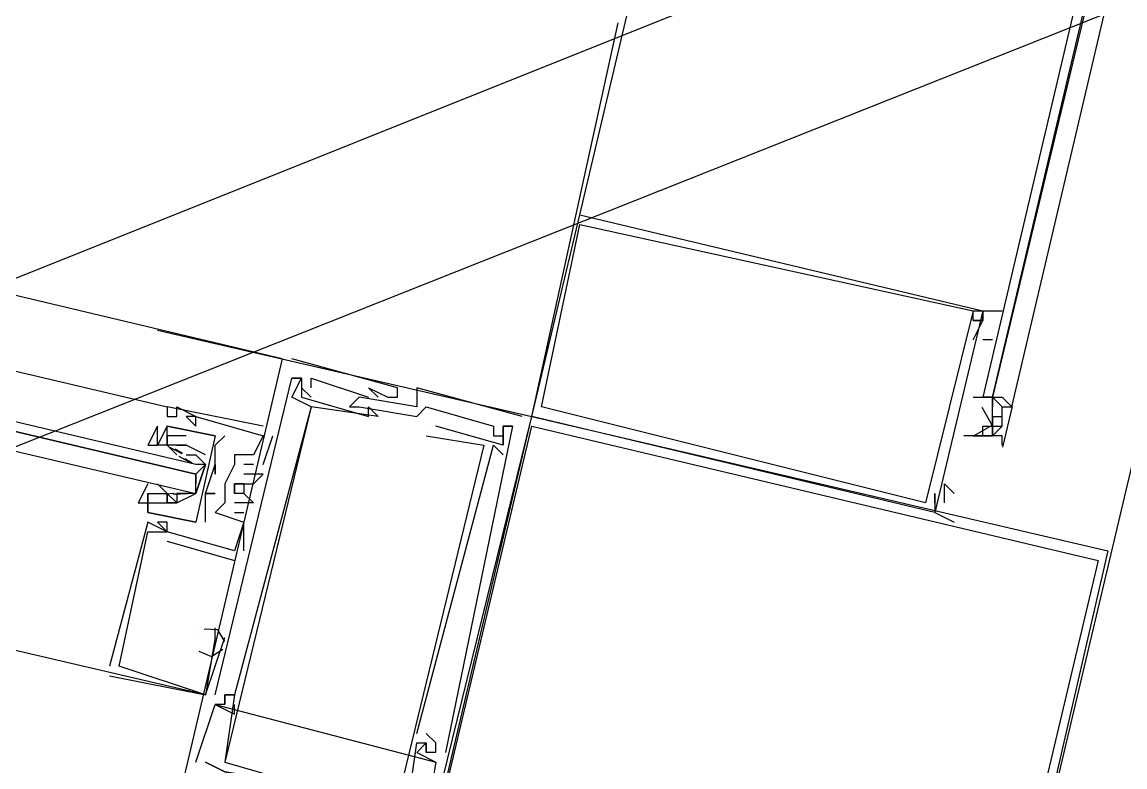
# Model space of a CAD drawing. Header units: feet. Extents: x -84 to 198, y -22 to 181.
# Drawn here: x 86.572 to 88.104, y 15.424 to 16.459 of the extents above; entities that cross this region are included whole.
import ezdxf

# ---------------------------------------------------------------- set-up
doc = ezdxf.new("R2010")
doc.units = ezdxf.units.FT
doc.layers.add('A-LINEA', color=7, linetype='CONTINUOUS')

msp = doc.modelspace()

# ---------------------------------------------------------------- linework, layer by layer
at = {"layer": 'A-LINEA'}
for p, q in [((66.5385, 8.0853), (121.2252, 29.9819)), ((66.1153, 7.7422), (121.4491, 29.735)), ((87.8933, 14.9111), (90.9867, 27.9911)), ((87.3467, 16.1911), (88.2133, 19.8578)), ((86.9333, 15.9911), (80.24, 17.5778)), ((87.28, 15.9111), (87.4, 16.4578)), ((85.1333, 16.3111), (86.7733, 15.9244)), ((86.76, 16.0311), (87.28, 15.9111)), ((87.92, 16.0311), (87.92, 16.0311)), ((87.92, 16.0311), (87.92, 16.0311)), ((86.9333, 15.9911), (86.7733, 15.3111)), ((86.9333, 15.9911), (86.7733, 15.3111)), ((86.9333, 15.9911), (86.7733, 15.3111)), ((86.9333, 15.9911), (86.9333, 15.9911)), ((86.9333, 15.9911), (86.9333, 15.9911)), ((86.9333, 15.9911), (86.9333, 15.9911)), ((86.9467, 15.9911), (86.9467, 15.9911)), ((86.9467, 15.9911), (86.9467, 15.9911)), ((86.9467, 15.9911), (86.9467, 15.9911)), ((86.84, 15.5244), (86.9467, 15.9644)), ((86.84, 15.5244), (86.9467, 15.9644)), ((86.84, 15.5244), (86.9467, 15.9644)), ((86.9467, 15.9644), (86.9467, 15.9644)), ((86.9467, 15.9644), (86.9467, 15.9644)), ((86.9467, 15.9644), (86.9467, 15.9644)), ((86.96, 15.9644), (86.96, 15.9644)), ((86.96, 15.9644), (86.96, 15.9644)), ((86.96, 15.9644), (86.96, 15.9644)), ((86.96, 15.9644), (86.96, 15.9644)), ((86.96, 15.9644), (86.96, 15.9644)), ((86.96, 15.9644), (86.96, 15.9644)), ((86.96, 15.9644), (86.96, 15.9644)), ((86.96, 15.9644), (86.96, 15.9644)), ((86.96, 15.9644), (86.96, 15.9644)), ((86.96, 15.9511), (86.96, 15.9511)), ((86.96, 15.9511), (86.96, 15.9511)), ((86.96, 15.9511), (86.96, 15.9511)), ((86.9733, 15.9644), (86.9733, 15.9644)), ((86.9733, 15.9644), (86.9733, 15.9644)), ((86.9733, 15.9644), (86.9733, 15.9644)), ((86.9733, 15.9511), (86.9733, 15.9511)), ((86.9733, 15.9511), (86.9733, 15.9511)), ((86.9733, 15.9511), (86.9733, 15.9511)), ((87.0533, 15.9511), (87.0533, 15.9511)), ((87.0533, 15.9511), (87.0533, 15.9511)), ((87.0533, 15.9511), (87.0533, 15.9511)), ((87.0933, 15.9511), (87.0933, 15.9511)), ((87.0933, 15.9511), (87.0933, 15.9511)), ((87.0933, 15.9511), (87.0933, 15.9511)), ((87.12, 15.9511), (87.12, 15.9511)), ((87.12, 15.9511), (87.12, 15.9511)), ((87.12, 15.9511), (87.12, 15.9511)), ((86.9467, 15.9378), (86.9467, 15.9378)), ((86.9467, 15.9378), (86.9467, 15.9378)), ((86.9467, 15.9378), (86.9467, 15.9378)), ((86.96, 15.9378), (86.96, 15.9378)), ((86.96, 15.9378), (86.96, 15.9378)), ((86.96, 15.9378), (86.96, 15.9378)), ((86.9733, 15.9378), (86.9733, 15.9378)), ((86.9733, 15.9378), (86.9733, 15.9378)), ((86.9733, 15.9378), (86.9733, 15.9378)), ((87.04, 15.9378), (87.04, 15.9378)), ((87.04, 15.9378), (87.04, 15.9378)), ((87.04, 15.9378), (87.04, 15.9378)), ((87.0533, 15.9378), (87.0533, 15.9378)), ((87.0533, 15.9378), (87.0533, 15.9378)), ((87.0533, 15.9378), (87.0533, 15.9378)), ((87.0667, 15.9378), (87.0667, 15.9378)), ((87.0667, 15.9378), (87.0667, 15.9378)), ((87.0667, 15.9378), (87.0667, 15.9378)), ((87.08, 15.9378), (87.08, 15.9378)), ((87.08, 15.9378), (87.08, 15.9378)), ((87.08, 15.9378), (87.08, 15.9378)), ((87.0933, 15.9378), (87.0933, 15.9378)), ((87.0933, 15.9378), (87.0933, 15.9378)), ((87.0933, 15.9378), (87.0933, 15.9378)), ((87.8933, 15.9378), (87.8933, 15.9378)), ((87.9067, 15.9378), (87.9067, 15.9378)), ((87.9067, 15.9378), (87.9067, 15.9378)), ((87.9067, 15.9378), (87.9067, 15.9378)), ((87.9067, 15.9378), (87.9067, 15.9378)), ((87.9067, 15.9378), (87.9067, 15.9378)), ((87.9067, 15.9378), (87.9067, 15.9378)), ((87.9067, 15.9378), (87.9067, 15.9378)), ((87.92, 15.9378), (87.9067, 15.9378)), ((87.9067, 15.9378), (87.9067, 15.9378)), ((87.9067, 15.9378), (87.9067, 15.9378)), ((87.92, 15.9378), (87.9333, 15.9378)), ((87.92, 15.9244), (87.92, 15.9378)), ((87.92, 15.9378), (87.92, 15.9244)), ((87.92, 15.9378), (87.92, 15.9378)), ((87.92, 15.9244), (87.92, 15.9378)), ((87.92, 15.9378), (87.92, 15.9378)), ((87.92, 15.9378), (87.92, 15.9378)), ((87.92, 15.9378), (87.92, 15.9378)), ((87.92, 15.9244), (87.92, 15.9378)), ((87.92, 15.9378), (87.92, 15.9378)), ((86.7733, 15.9244), (86.7733, 15.9244)), ((86.7733, 15.9244), (86.7733, 15.9244)), ((86.7733, 15.9244), (86.7733, 15.9244)), ((86.7867, 15.9244), (86.7867, 15.9244)), ((86.7867, 15.9244), (86.7867, 15.9244)), ((86.7867, 15.9244), (86.7867, 15.9244)), ((86.96, 15.9244), (86.96, 15.9244)), ((86.96, 15.9244), (86.96, 15.9244)), ((86.96, 15.9244), (86.96, 15.9244)), ((86.9733, 15.9244), (86.9733, 15.9244)), ((86.9733, 15.9244), (86.9733, 15.9244)), ((86.9733, 15.9244), (86.9733, 15.9244)), ((86.9733, 15.9244), (86.9733, 15.9244)), ((86.9733, 15.9244), (86.9733, 15.9244)), ((86.9733, 15.9244), (86.9733, 15.9244)), ((87.0267, 15.9244), (87.0267, 15.9244)), ((87.0267, 15.9244), (87.0267, 15.9244)), ((87.0267, 15.9244), (87.0267, 15.9244)), ((87.04, 15.9244), (87.04, 15.9244)), ((87.04, 15.9244), (87.04, 15.9244)), ((87.04, 15.9244), (87.04, 15.9244)), ((87.0533, 15.9244), (87.0533, 15.9244)), ((87.0533, 15.9244), (87.0533, 15.9244)), ((87.0533, 15.9244), (87.0533, 15.9244)), ((87.12, 15.9244), (87.12, 15.9244)), ((87.12, 15.9244), (87.12, 15.9244)), ((87.12, 15.9244), (87.12, 15.9244)), ((87.1333, 15.9244), (87.1333, 15.9244)), ((87.1333, 15.9244), (87.1333, 15.9244)), ((87.1333, 15.9244), (87.1333, 15.9244)), ((87.9067, 15.9244), (87.9067, 15.9244)), ((87.92, 15.9244), (87.92, 15.9244)), ((87.92, 15.9244), (87.92, 15.9244)), ((87.92, 15.9244), (87.92, 15.9244)), ((87.92, 15.9244), (87.92, 15.9244)), ((87.92, 15.9244), (87.92, 15.9244)), ((87.92, 15.9244), (87.92, 15.9244)), ((87.92, 15.9244), (87.92, 15.9244)), ((87.92, 15.9244), (87.92, 15.9244)), ((87.92, 15.9111), (87.92, 15.9244)), ((87.92, 15.9244), (87.92, 15.9244)), ((87.92, 15.9111), (87.92, 15.9244)), ((87.92, 15.9244), (87.92, 15.9244)), ((87.92, 15.9244), (87.92, 15.9244)), ((87.92, 15.9244), (87.92, 15.9244)), ((87.92, 15.9244), (87.92, 15.9244)), ((87.92, 15.9244), (87.92, 15.9244)), ((87.92, 15.9244), (87.92, 15.9244)), ((87.92, 15.9244), (87.92, 15.9244)), ((87.92, 15.9244), (87.92, 15.9244)), ((87.92, 15.9244), (87.92, 15.9244)), ((87.92, 15.9244), (87.92, 15.9244)), ((87.92, 15.9244), (87.92, 15.9244)), ((87.92, 15.9244), (87.92, 15.9244)), ((87.92, 15.9244), (87.92, 15.9244)), ((87.92, 15.9244), (87.92, 15.9244)), ((87.92, 15.9244), (87.92, 15.9244)), ((87.92, 15.9244), (87.92, 15.9244)), ((87.92, 15.9244), (87.92, 15.9244)), ((87.9333, 15.9244), (87.9467, 15.9244)), ((87.9333, 15.9244), (87.9333, 15.9244)), ((87.9333, 15.9111), (87.9333, 15.9244)), ((87.9333, 15.9244), (87.9333, 15.9244)), ((87.9333, 15.9244), (87.9333, 15.9244)), ((87.9333, 15.9111), (87.9333, 15.9244)), ((87.9333, 15.9244), (87.9333, 15.9244)), ((87.9333, 15.9244), (87.9333, 15.9244)), ((87.9333, 15.9244), (87.9333, 15.9244)), ((87.9333, 15.9244), (87.9333, 15.9244)), ((87.9333, 15.9244), (87.9333, 15.9244)), ((87.9333, 15.9244), (87.9333, 15.9244)), ((87.9333, 15.9244), (87.9333, 15.9244)), ((87.9333, 15.9244), (87.9333, 15.9244)), ((87.9333, 15.9244), (87.9333, 15.9244)), ((87.9333, 15.9244), (87.9333, 15.9244)), ((87.9333, 15.9244), (87.9333, 15.9244)), ((87.9333, 15.9244), (87.9333, 15.9244)), ((87.9333, 15.9244), (87.9333, 15.9244)), ((87.9333, 15.9244), (87.9333, 15.9244)), ((87.9333, 15.9244), (87.9333, 15.9244)), ((87.9333, 15.9244), (87.9333, 15.9244)), ((87.9333, 15.9244), (87.9333, 15.9244)), ((87.9333, 15.9244), (87.9333, 15.9244)), ((87.9333, 15.9244), (87.9333, 15.9244)), ((87.9333, 15.9244), (87.9333, 15.9244)), ((87.9333, 15.9244), (87.9333, 15.9244)), ((87.9333, 15.9244), (87.9333, 15.9244)), ((87.9333, 15.9244), (87.9333, 15.9244)), ((87.9472, 15.9248), (87.9338, 15.8684)), ((87.9467, 15.9244), (87.9467, 15.9244)), ((87.9467, 15.9244), (87.9467, 15.9244)), ((87.9467, 15.9244), (87.9467, 15.9244)), ((87.9467, 15.9244), (87.9467, 15.9244)), ((87.9467, 15.9244), (87.9467, 15.9244)), ((87.9467, 15.9244), (87.9467, 15.9244)), ((86.7733, 15.9111), (86.7733, 15.9111)), ((86.7733, 15.9111), (86.7733, 15.9111)), ((86.7733, 15.9111), (86.7733, 15.9111)), ((86.7867, 15.9111), (86.7867, 15.9111)), ((86.7867, 15.9111), (86.7867, 15.9111)), ((86.7867, 15.9111), (86.7867, 15.9111)), ((86.8, 15.9111), (86.8, 15.9111)), ((86.8, 15.9111), (86.8, 15.9111)), ((86.8, 15.9111), (86.8, 15.9111)), ((86.8133, 15.9111), (86.8133, 15.9111)), ((86.8133, 15.9111), (86.8133, 15.9111)), ((86.8133, 15.9111), (86.8133, 15.9111)), ((86.8133, 15.9111), (86.8133, 15.9111)), ((86.8133, 15.9111), (86.8133, 15.9111)), ((86.8133, 15.9111), (86.8133, 15.9111)), ((87.0533, 15.9111), (87.0533, 15.9111)), ((87.0533, 15.9111), (87.0533, 15.9111)), ((87.0533, 15.9111), (87.0533, 15.9111)), ((87.0667, 15.9111), (87.0667, 15.9111)), ((87.0667, 15.9111), (87.0667, 15.9111)), ((87.0667, 15.9111), (87.0667, 15.9111)), ((87.12, 15.2311), (87.28, 15.9111)), ((87.12, 15.9111), (87.12, 15.9111)), ((87.12, 15.2311), (87.28, 15.9111)), ((87.12, 15.9111), (87.12, 15.9111)), ((87.12, 15.2311), (87.28, 15.9111)), ((87.12, 15.9111), (87.12, 15.9111)), ((87.2667, 15.9111), (87.2667, 15.9111)), ((87.2667, 15.9111), (87.2667, 15.9111)), ((87.2667, 15.9111), (87.2667, 15.9111)), ((87.28, 15.9111), (87.28, 15.9111)), ((87.28, 15.9111), (87.28, 15.9111)), ((87.28, 15.9111), (87.28, 15.9111)), ((87.92, 15.9111), (87.92, 15.9111)), ((87.92, 15.9111), (87.92, 15.9111)), ((87.92, 15.9111), (87.92, 15.9111)), ((87.92, 15.8978), (87.92, 15.9111)), ((87.92, 15.9111), (87.9333, 15.9111)), ((87.92, 15.9111), (87.92, 15.9111)), ((87.92, 15.9111), (87.92, 15.9111)), ((87.92, 15.9111), (87.92, 15.9111)), ((87.92, 15.9111), (87.92, 15.9111)), ((87.92, 15.9111), (87.92, 15.9111)), ((87.92, 15.8978), (87.92, 15.9111)), ((87.92, 15.9111), (87.92, 15.9111)), ((87.92, 15.9111), (87.92, 15.9111)), ((87.92, 15.9111), (87.9333, 15.9111)), ((87.92, 15.9111), (87.92, 15.9111)), ((87.92, 15.9111), (87.92, 15.9111)), ((87.92, 15.9111), (87.92, 15.9111)), ((87.92, 15.9111), (87.92, 15.9111)), ((87.92, 15.9111), (87.92, 15.9111)), ((87.92, 15.9111), (87.92, 15.9111)), ((87.92, 15.9111), (87.92, 15.9111)), ((87.92, 15.9111), (87.92, 15.9111)), ((87.92, 15.9111), (87.92, 15.9111)), ((87.92, 15.9111), (87.92, 15.9111)), ((87.92, 15.9111), (87.92, 15.9111)), ((87.92, 15.9111), (87.92, 15.9111)), ((87.92, 15.9111), (87.92, 15.8978)), ((87.92, 15.9111), (87.92, 15.9111)), ((87.92, 15.9111), (87.92, 15.8978)), ((87.92, 15.9111), (87.92, 15.8978)), ((87.9333, 15.9111), (87.9333, 15.9111)), ((87.9333, 15.9111), (87.9333, 15.9111)), ((87.9333, 15.9111), (87.9333, 15.9111)), ((87.9333, 15.9111), (87.9333, 15.9111)), ((87.9333, 15.9111), (87.9333, 15.9111)), ((87.9333, 15.8978), (87.9333, 15.9111)), ((87.9333, 15.9111), (87.9333, 15.9111)), ((87.9333, 15.9111), (87.9333, 15.9111)), ((87.9333, 15.9111), (87.9333, 15.9111)), ((87.9333, 15.9111), (87.9333, 15.9111)), ((87.9333, 15.9111), (87.9333, 15.9111)), ((87.9333, 15.9111), (87.9333, 15.9111)), ((87.9333, 15.9111), (87.9333, 15.9111)), ((87.9333, 15.9111), (87.9333, 15.9111)), ((87.9333, 15.9111), (87.9333, 15.9111)), ((87.9333, 15.9111), (87.9333, 15.9111)), ((87.9333, 15.9111), (87.9333, 15.9111)), ((87.9333, 15.9111), (87.9333, 15.9111)), ((87.9333, 15.9111), (87.9333, 15.9111)), ((87.9333, 15.9111), (87.9333, 15.9111)), ((87.9333, 15.9111), (87.9333, 15.9111)), ((87.9333, 15.9111), (87.9333, 15.9111)), ((87.9333, 15.9111), (87.9333, 15.9111)), ((87.9333, 15.9111), (87.9333, 15.9111)), ((87.9333, 15.9111), (87.9333, 15.9111)), ((87.9333, 15.9111), (87.9333, 15.9111)), ((87.9333, 15.9111), (87.9333, 15.9111)), ((87.9333, 15.9111), (87.9333, 15.9111)), ((87.9333, 15.9111), (87.9333, 15.9111)), ((87.9333, 15.9111), (87.9333, 15.9111)), ((87.9333, 15.9111), (87.9333, 15.9111)), ((87.9333, 15.9111), (87.9333, 15.9111)), ((87.9333, 15.9111), (87.9333, 15.9111)), ((87.9333, 15.9111), (87.9333, 15.9111)), ((87.9333, 15.9111), (87.9333, 15.9111)), ((87.9333, 15.9111), (87.9333, 15.9111)), ((86.7733, 15.8978), (86.7733, 15.8978)), ((86.7733, 15.8978), (86.7733, 15.8978)), ((86.7733, 15.8978), (86.7733, 15.8978)), ((86.7733, 15.8978), (86.7733, 15.8978)), ((86.8133, 15.8978), (86.8133, 15.8978)), ((86.8133, 15.8978), (86.8133, 15.8978)), ((86.8133, 15.8978), (86.8133, 15.8978)), ((86.9067, 15.8978), (86.9067, 15.8978)), ((86.9067, 15.8978), (86.9067, 15.8978)), ((86.9067, 15.8978), (86.9067, 15.8978)), ((87.1333, 15.8978), (87.1333, 15.8978)), ((87.1333, 15.8978), (87.1333, 15.8978)), ((87.1333, 15.8978), (87.1333, 15.8978)), ((87.1333, 15.8978), (87.1333, 15.8978)), ((87.1333, 15.8978), (87.1333, 15.8978)), ((87.1333, 15.8978), (87.1333, 15.8978)), ((87.1467, 15.8978), (87.1467, 15.8978)), ((87.1467, 15.8978), (87.1467, 15.8978)), ((87.1467, 15.8978), (87.1467, 15.8978)), ((87.2267, 15.8978), (87.2267, 15.8978)), ((87.2267, 15.8978), (87.2267, 15.8978)), ((87.2267, 15.8978), (87.2267, 15.8978)), ((87.24, 15.8978), (87.24, 15.8978)), ((87.24, 15.8978), (87.24, 15.8978)), ((87.24, 15.8978), (87.24, 15.8978)), ((87.24, 15.8978), (87.24, 15.8978)), ((87.24, 15.8978), (87.24, 15.8978)), ((87.24, 15.8978), (87.24, 15.8978)), ((87.2533, 15.8978), (87.2533, 15.8978)), ((87.2533, 15.8978), (87.2533, 15.8978)), ((87.2533, 15.8978), (87.2533, 15.8978)), ((87.2533, 15.8978), (87.2533, 15.8978)), ((87.2533, 15.8978), (87.2533, 15.8978)), ((87.2533, 15.8978), (87.2533, 15.8978)), ((87.9067, 15.8978), (87.9067, 15.8978)), ((87.9067, 15.8978), (87.9067, 15.8978)), ((87.9067, 15.8844), (87.9067, 15.8978)), ((87.9067, 15.8978), (87.92, 15.8978)), ((87.9067, 15.8978), (87.9067, 15.8978)), ((87.9067, 15.8978), (87.9067, 15.8978)), ((87.9067, 15.8978), (87.92, 15.8978)), ((87.92, 15.8978), (87.9333, 15.8978)), ((87.92, 15.8978), (87.92, 15.8978)), ((87.92, 15.8978), (87.92, 15.8978)), ((87.92, 15.8978), (87.92, 15.8978)), ((87.92, 15.8978), (87.92, 15.8978)), ((87.92, 15.8978), (87.92, 15.8978)), ((87.92, 15.8978), (87.92, 15.8978)), ((87.92, 15.8978), (87.92, 15.8978)), ((87.92, 15.8978), (87.92, 15.8978)), ((87.92, 15.8978), (87.92, 15.8978)), ((87.92, 15.8978), (87.92, 15.8978)), ((87.92, 15.8978), (87.92, 15.8978)), ((87.92, 15.8844), (87.9333, 15.8978)), ((87.92, 15.8978), (87.92, 15.8978)), ((87.92, 15.8978), (87.92, 15.8978)), ((87.92, 15.8978), (87.92, 15.8978)), ((87.92, 15.8978), (87.92, 15.8978)), ((87.92, 15.8844), (87.9333, 15.8978)), ((87.92, 15.8978), (87.92, 15.8978)), ((87.92, 15.8978), (87.92, 15.8978)), ((87.92, 15.8978), (87.92, 15.8978)), ((87.92, 15.8978), (87.92, 15.8978)), ((87.92, 15.8978), (87.92, 15.8978)), ((87.92, 15.8978), (87.92, 15.8978)), ((87.92, 15.8844), (87.92, 15.8978)), ((87.92, 15.8978), (87.92, 15.8978)), ((87.92, 15.8978), (87.92, 15.8978)), ((87.92, 15.8978), (87.92, 15.8978)), ((87.92, 15.8978), (87.92, 15.8844)), ((87.92, 15.8978), (87.92, 15.8978)), ((87.92, 15.8978), (87.92, 15.8978)), ((87.92, 15.8978), (87.92, 15.8978)), ((87.92, 15.8978), (87.92, 15.8978)), ((87.9333, 15.8978), (87.9333, 15.8978)), ((87.9333, 15.8978), (87.9333, 15.8978)), ((87.9333, 15.8978), (87.9333, 15.8978)), ((87.9333, 15.8978), (87.9333, 15.8978)), ((87.9333, 15.8978), (87.9333, 15.8978)), ((87.9333, 15.8978), (87.9333, 15.8978)), ((87.9333, 15.8978), (87.9333, 15.8978)), ((86.7733, 15.8844), (86.7733, 15.8844)), ((86.7733, 15.8844), (86.7733, 15.8844)), ((86.8, 15.8844), (86.8, 15.8844)), ((86.8, 15.8844), (86.8, 15.8844)), ((86.84, 15.8844), (86.84, 15.8844)), ((86.84, 15.8844), (86.84, 15.8844)), ((86.8533, 15.8844), (86.8533, 15.8844)), ((86.8533, 15.8844), (86.8533, 15.8844)), ((86.9067, 15.8444), (86.92, 15.8844)), ((86.9067, 15.8844), (86.9067, 15.8844)), ((86.9067, 15.8844), (86.9067, 15.8844)), ((86.9067, 15.8444), (86.92, 15.8844)), ((86.9067, 15.8844), (86.9067, 15.8844)), ((86.9067, 15.8844), (86.9067, 15.8844)), ((86.9067, 15.8444), (86.92, 15.8844)), ((86.9067, 15.8844), (86.9067, 15.8844)), ((86.9067, 15.8844), (86.9067, 15.8844)), ((86.92, 15.8844), (86.92, 15.8844)), ((86.92, 15.8844), (86.92, 15.8844)), ((86.92, 15.8844), (86.92, 15.8844)), ((87.1333, 15.8844), (87.1333, 15.8844)), ((87.1333, 15.8844), (87.1333, 15.8844)), ((87.1333, 15.8844), (87.1333, 15.8844)), ((87.2267, 15.8844), (87.2267, 15.8844)), ((87.2267, 15.8844), (87.2267, 15.8844)), ((87.2267, 15.8844), (87.2267, 15.8844)), ((87.24, 15.8711), (87.24, 15.8844)), ((87.24, 15.8844), (87.24, 15.8844)), ((87.24, 15.8844), (87.24, 15.8844)), ((87.24, 15.8711), (87.24, 15.8844)), ((87.24, 15.8844), (87.24, 15.8844)), ((87.24, 15.8844), (87.24, 15.8844)), ((87.24, 15.8711), (87.24, 15.8844)), ((87.24, 15.8844), (87.24, 15.8844)), ((87.24, 15.8844), (87.24, 15.8844)), ((87.2533, 15.8844), (87.2533, 15.8844)), ((87.2533, 15.8844), (87.2533, 15.8844)), ((87.2533, 15.8844), (87.2533, 15.8844)), ((87.2533, 15.8844), (87.2533, 15.8844)), ((87.2533, 15.8844), (87.2533, 15.8844)), ((87.2533, 15.8844), (87.2533, 15.8844)), ((87.8933, 15.8844), (87.9067, 15.8844)), ((87.8933, 15.8844), (87.8933, 15.8844)), ((87.8933, 15.8844), (87.8933, 15.8844)), ((87.8933, 15.8844), (87.8933, 15.8844)), ((87.8933, 15.8844), (87.8933, 15.8844)), ((87.8933, 15.8844), (87.8933, 15.8844)), ((87.8933, 15.8844), (87.8933, 15.8844)), ((87.8933, 15.8844), (87.8933, 15.8844)), ((87.8933, 15.8844), (87.8933, 15.8844)), ((87.9067, 15.8844), (87.9067, 15.8844)), ((87.9067, 15.8844), (87.9067, 15.8844)), ((87.9067, 15.8844), (87.9067, 15.8844)), ((87.9067, 15.8844), (87.9067, 15.8844)), ((87.9067, 15.8844), (87.9067, 15.8844)), ((87.9067, 15.8844), (87.9067, 15.8844)), ((87.9067, 15.8844), (87.9067, 15.8844)), ((87.9067, 15.8844), (87.9067, 15.8844)), ((87.9067, 15.8844), (87.9067, 15.8844)), ((87.9067, 15.8844), (87.9067, 15.8844)), ((87.9067, 15.8844), (87.9067, 15.8844)), ((87.9067, 15.8844), (87.9067, 15.8844)), ((87.9067, 15.8844), (87.9067, 15.8844)), ((87.9067, 15.8844), (87.9067, 15.8844)), ((87.9067, 15.8844), (87.9067, 15.8844)), ((87.9067, 15.8844), (87.9067, 15.8844)), ((87.9067, 15.8844), (87.9067, 15.8844)), ((87.9067, 15.8844), (87.9067, 15.8844)), ((87.9067, 15.8844), (87.9067, 15.8844)), ((87.9067, 15.8844), (87.9067, 15.8844)), ((87.9067, 15.8844), (87.9067, 15.8844)), ((87.9067, 15.8844), (87.9067, 15.8844)), ((87.9067, 15.8844), (87.9067, 15.8844)), ((87.9067, 15.8844), (87.9067, 15.8844)), ((87.92, 15.8844), (87.92, 15.8844)), ((87.92, 15.8844), (87.92, 15.8844)), ((87.92, 15.8844), (87.92, 15.8844)), ((87.92, 15.8844), (87.92, 15.8844)), ((87.92, 15.8844), (87.92, 15.8844)), ((87.92, 15.8844), (87.92, 15.8844)), ((87.92, 15.8844), (87.92, 15.8844)), ((87.92, 15.8844), (87.92, 15.8844)), ((87.92, 15.8844), (87.92, 15.8844)), ((87.9333, 15.8844), (87.92, 15.8844)), ((87.92, 15.8844), (87.92, 15.8844)), ((87.92, 15.8844), (87.92, 15.8844)), ((87.92, 15.8844), (87.92, 15.8844)), ((87.92, 15.8844), (87.92, 15.8844)), ((87.92, 15.8844), (87.92, 15.8844)), ((87.92, 15.8844), (87.92, 15.8844)), ((87.92, 15.8844), (87.92, 15.8844)), ((87.9333, 15.8844), (87.9333, 15.8844)), ((87.9333, 15.8844), (87.9333, 15.8844)), ((87.9333, 15.8844), (87.9333, 15.8844)), ((87.9333, 15.8844), (87.9333, 15.8844)), ((87.9333, 15.8844), (87.9333, 15.8844)), ((87.9333, 15.8844), (87.9333, 15.8844)), ((87.9333, 15.8844), (87.9333, 15.8844)), ((87.9333, 15.8844), (87.9333, 15.8844)), ((87.9333, 15.8844), (87.9333, 15.8844)), ((87.9333, 15.8844), (87.9333, 15.8844)), ((87.9333, 15.8844), (87.9333, 15.8844)), ((87.9333, 15.8844), (87.9333, 15.8844)), ((87.9333, 15.8844), (87.9333, 15.8844)), ((87.9333, 15.8844), (87.9333, 15.8844)), ((87.9333, 15.8844), (87.9333, 15.8844)), ((87.9333, 15.8844), (87.9333, 15.8844)), ((87.9333, 15.8844), (87.9333, 15.8844)), ((87.9333, 15.8844), (87.9333, 15.8844)), ((87.9333, 15.8844), (87.9333, 15.8844)), ((87.9333, 15.8711), (87.9333, 15.8844)), ((86.76, 15.8711), (86.76, 15.8711)), ((86.76, 15.8711), (86.76, 15.8711)), ((86.7733, 15.8711), (86.7733, 15.8711)), ((86.7733, 15.8711), (86.7867, 15.8578)), ((86.7733, 15.8711), (86.7733, 15.8711)), ((86.7774, 15.8681), (86.7937, 15.8596)), ((86.7844, 15.8663), (86.7946, 15.86)), ((86.7867, 15.8711), (86.8, 15.8711)), ((86.7867, 15.8711), (86.7867, 15.8711)), ((86.7867, 15.8711), (86.8, 15.8711)), ((86.7867, 15.8711), (86.7867, 15.8711)), ((86.8, 15.8711), (86.8, 15.8711)), ((86.8, 15.8711), (86.8, 15.8711)), ((86.84, 15.8711), (86.84, 15.8711)), ((86.84, 15.8711), (86.84, 15.8711)), ((87.2133, 15.8711), (87.2133, 15.8711)), ((87.2133, 15.8711), (87.2133, 15.8711)), ((87.2133, 15.8711), (87.2133, 15.8711)), ((87.2267, 15.8711), (87.2267, 15.8711)), ((87.2267, 15.8711), (87.2267, 15.8711)), ((87.2267, 15.8711), (87.2267, 15.8711)), ((87.24, 15.8711), (87.24, 15.8711)), ((87.24, 15.8711), (87.24, 15.8711)), ((87.24, 15.8711), (87.24, 15.8711)), ((87.24, 15.8711), (87.24, 15.8711)), ((87.24, 15.8711), (87.24, 15.8711)), ((87.24, 15.8711), (87.24, 15.8711)), ((86.7867, 15.8578), (86.7867, 15.8578)), ((86.7895, 15.8558), (86.8074, 15.8462)), ((86.7978, 15.8529), (86.8079, 15.8467)), ((86.8, 15.8578), (86.8, 15.8578)), ((86.84, 15.8578), (86.84, 15.8578)), ((86.84, 15.8578), (86.84, 15.8578)), ((86.84, 15.8444), (86.84, 15.8444)), ((86.84, 15.8444), (86.84, 15.8444)), ((86.84, 15.8444), (86.84, 15.8444)), ((86.84, 15.8444), (86.84, 15.8444)), ((86.8667, 15.8578), (86.8667, 15.8578)), ((86.8667, 15.8578), (86.8667, 15.8578)), ((86.8667, 15.8578), (86.8667, 15.8578)), ((86.8667, 15.8444), (86.8667, 15.8444)), ((86.8667, 15.8444), (86.8667, 15.8444)), ((86.8667, 15.8444), (86.8667, 15.8444)), ((86.88, 15.8444), (86.88, 15.8444)), ((86.88, 15.8444), (86.88, 15.8444)), ((86.88, 15.8444), (86.88, 15.8444)), ((86.8933, 15.8578), (86.8933, 15.8578)), ((86.8933, 15.8578), (86.8933, 15.8578)), ((86.8933, 15.8578), (86.8933, 15.8578)), ((86.8933, 15.8578), (86.8933, 15.8578)), ((86.8933, 15.8578), (86.8933, 15.8578)), ((86.8933, 15.8578), (86.8933, 15.8578)), ((86.8933, 15.8444), (86.8933, 15.8444)), ((86.8933, 15.8444), (86.8933, 15.8444)), ((86.8933, 15.8444), (86.8933, 15.8444)), ((86.9067, 15.8444), (86.9067, 15.8444)), ((86.9067, 15.8444), (86.9067, 15.8444)), ((86.9067, 15.8444), (86.9067, 15.8444)), ((87.24, 15.8578), (87.24, 15.8578)), ((87.24, 15.8578), (87.24, 15.8578)), ((87.24, 15.8578), (87.24, 15.8578)), ((86.8133, 15.8311), (86.8133, 15.8178)), ((86.84, 15.8311), (86.84, 15.8311)), ((86.84, 15.8311), (86.84, 15.8311)), ((86.88, 15.8311), (86.88, 15.8311)), ((86.88, 15.8311), (86.88, 15.8311)), ((86.88, 15.8311), (86.88, 15.8311)), ((86.9067, 15.8311), (86.9067, 15.8311)), ((86.9067, 15.8311), (86.9067, 15.8311)), ((86.9067, 15.8311), (86.9067, 15.8311)), ((86.7733, 15.8044), (86.76, 15.8178)), ((86.7733, 15.8178), (86.7733, 15.8178)), ((86.8533, 15.8178), (86.8533, 15.8178)), ((86.8533, 15.8178), (86.8533, 15.8178)), ((86.8533, 15.8178), (86.8533, 15.8178)), ((86.8667, 15.8178), (86.8667, 15.8178)), ((86.8667, 15.8178), (86.8667, 15.8178)), ((86.8667, 15.8178), (86.8667, 15.8178)), ((86.88, 15.8178), (86.88, 15.8178)), ((86.88, 15.8178), (86.88, 15.8178)), ((86.88, 15.8178), (86.88, 15.8178)), ((86.8933, 15.8178), (86.8933, 15.8178)), ((86.8933, 15.8178), (86.8933, 15.8178)), ((86.8933, 15.8178), (86.8933, 15.8178)), ((86.7467, 15.8044), (86.7467, 15.8044)), ((86.7467, 15.8044), (86.7467, 15.8044)), ((86.7751, 15.8037), (86.7568, 15.8034)), ((86.76, 15.8044), (86.76, 15.8044)), ((86.76, 15.8044), (86.76, 15.8044)), ((86.7831, 15.8043), (86.7713, 15.8033)), ((86.7733, 15.8044), (86.7733, 15.8044)), ((86.7733, 15.8044), (86.7733, 15.8044)), ((86.8023, 15.8036), (86.7819, 15.803)), ((86.7965, 15.8043), (86.7846, 15.8033)), ((86.7867, 15.8044), (86.7867, 15.8044)), ((86.7867, 15.8044), (86.7867, 15.8044)), ((86.8, 15.8044), (86.8, 15.8044)), ((86.8267, 15.8044), (86.8267, 15.8044)), ((86.8267, 15.8044), (86.8267, 15.8044)), ((86.8267, 15.8044), (86.8267, 15.8044)), ((86.8267, 15.8044), (86.8267, 15.8044)), ((86.84, 15.8044), (86.84, 15.8044)), ((86.84, 15.8044), (86.84, 15.8044)), ((86.88, 15.8044), (86.88, 15.8044)), ((86.88, 15.8044), (86.88, 15.8044)), ((86.88, 15.8044), (86.88, 15.8044)), ((86.7467, 15.7911), (86.7467, 15.7911)), ((86.7467, 15.7911), (86.7467, 15.7911)), ((86.7733, 15.7911), (86.7733, 15.7911)), ((86.7733, 15.7911), (86.7733, 15.7911)), ((86.7867, 15.7911), (86.7867, 15.7911)), ((86.7867, 15.7911), (86.7867, 15.7911)), ((86.7867, 15.7911), (86.7867, 15.7911)), ((86.7867, 15.7911), (86.7867, 15.7911)), ((86.8533, 15.7911), (86.8533, 15.7911)), ((86.8533, 15.7911), (86.8533, 15.7911)), ((86.8533, 15.7911), (86.8533, 15.7911)), ((86.8667, 15.7911), (86.8667, 15.7911)), ((86.8667, 15.7911), (86.8667, 15.7911)), ((86.8667, 15.7911), (86.8667, 15.7911)), ((86.8933, 15.7911), (86.8933, 15.7911)), ((86.8933, 15.7911), (86.8933, 15.7911)), ((86.8933, 15.7911), (86.8933, 15.7911)), ((87.8667, 15.7911), (87.8667, 15.7911)), ((86.7467, 15.7778), (86.7467, 15.7778)), ((86.7467, 15.7778), (86.7467, 15.7778)), ((86.7467, 15.7778), (86.7467, 15.7778)), ((86.7467, 15.7778), (86.7467, 15.7778)), ((86.8267, 15.7778), (86.8267, 15.7778)), ((86.8267, 15.7778), (86.8267, 15.7778)), ((86.84, 15.7778), (86.84, 15.7778)), ((86.84, 15.7778), (86.84, 15.7778)), ((86.84, 15.7778), (86.84, 15.7778)), ((86.8667, 15.7778), (86.88, 15.7778)), ((86.8667, 15.7778), (86.8667, 15.7778)), ((86.8667, 15.7778), (86.88, 15.7778)), ((86.8667, 15.7778), (86.8667, 15.7778)), ((86.8667, 15.7778), (86.88, 15.7778)), ((86.8667, 15.7778), (86.8667, 15.7778)), ((86.88, 15.7778), (86.88, 15.7778)), ((86.88, 15.7778), (86.88, 15.7778)), ((86.88, 15.7778), (86.88, 15.7778)), ((86.7467, 15.7644), (86.7467, 15.7644)), ((86.7467, 15.7644), (86.7467, 15.7644)), ((86.7467, 15.7644), (86.7467, 15.7644)), ((86.7467, 15.7511), (86.7467, 15.7511)), ((86.7467, 15.7511), (86.7467, 15.7511)), ((86.7467, 15.7511), (86.7467, 15.7511)), ((86.76, 15.7644), (86.76, 15.7644)), ((86.76, 15.7644), (86.76, 15.7644)), ((86.76, 15.7644), (86.76, 15.7644)), ((86.7733, 15.7644), (86.7733, 15.7644)), ((86.7733, 15.7644), (86.7733, 15.7644)), ((86.7733, 15.7644), (86.7733, 15.7644)), ((86.7733, 15.7511), (86.7733, 15.7511)), ((86.7733, 15.7511), (86.7733, 15.7511)), ((86.7733, 15.7511), (86.7733, 15.7511)), ((86.7733, 15.7511), (86.7733, 15.7511)), ((86.7733, 15.7511), (86.7733, 15.7511)), ((86.7733, 15.7511), (86.7733, 15.7511)), ((86.7733, 15.7511), (86.7733, 15.7511)), ((86.7733, 15.7511), (86.7733, 15.7511)), ((86.7733, 15.7511), (86.7733, 15.7511)), ((86.8133, 15.7644), (86.8133, 15.7644)), ((86.8133, 15.7644), (86.8133, 15.7644)), ((86.8133, 15.7644), (86.8133, 15.7644)), ((86.8133, 15.7644), (86.8133, 15.7644)), ((86.8267, 15.7644), (86.8267, 15.7644)), ((86.8267, 15.7644), (86.8267, 15.7644)), ((86.8667, 15.7644), (86.8667, 15.7644)), ((86.8667, 15.7644), (86.8667, 15.7644)), ((86.8667, 15.7644), (86.8667, 15.7644)), ((86.88, 15.7644), (86.88, 15.7644)), ((86.88, 15.7644), (86.88, 15.7644)), ((86.88, 15.7644), (86.88, 15.7644)), ((86.88, 15.7644), (86.88, 15.7644)), ((86.88, 15.7644), (86.88, 15.7644)), ((86.88, 15.7644), (86.88, 15.7644)), ((86.7733, 15.7378), (86.8667, 15.7111)), ((86.7733, 15.7378), (86.7733, 15.7378)), ((86.7733, 15.7378), (86.8667, 15.7111)), ((86.7733, 15.7378), (86.7733, 15.7378)), ((86.7733, 15.7378), (86.8667, 15.7111)), ((86.7733, 15.7378), (86.7733, 15.7378)), ((86.8667, 15.7244), (86.8667, 15.7244)), ((86.8667, 15.7244), (86.8667, 15.7244)), ((86.8667, 15.7244), (86.8667, 15.7244)), ((86.8667, 15.7244), (86.8667, 15.7244)), ((86.8667, 15.7244), (86.8667, 15.7244)), ((86.8667, 15.7244), (86.8667, 15.7244)), ((86.88, 15.7244), (86.88, 15.7244)), ((86.88, 15.7244), (86.88, 15.7244)), ((86.88, 15.7244), (86.88, 15.7244)), ((86.8667, 15.7111), (86.8667, 15.7111)), ((86.8667, 15.7111), (86.8667, 15.7111)), ((86.8667, 15.7111), (86.8667, 15.7111)), ((86.8133, 15.6178), (86.8133, 15.6178)), ((86.8133, 15.6178), (86.8133, 15.6178)), ((86.8133, 15.6178), (86.8133, 15.6178)), ((86.8133, 15.6178), (86.8133, 15.6178)), ((86.8133, 15.6178), (86.8133, 15.6178)), ((86.8133, 15.6178), (86.8133, 15.6178)), ((86.84, 15.6044), (86.84, 15.6178)), ((86.84, 15.6178), (86.84, 15.6178)), ((86.84, 15.6044), (86.84, 15.6178)), ((86.84, 15.6178), (86.84, 15.6178)), ((86.84, 15.6044), (86.84, 15.6178)), ((86.84, 15.6178), (86.84, 15.6178)), ((86.8133, 15.6044), (86.8133, 15.6044)), ((86.8133, 15.6044), (86.8133, 15.6044)), ((86.8133, 15.6044), (86.8133, 15.6044)), ((86.8133, 15.6044), (86.8133, 15.6044)), ((86.8133, 15.6044), (86.8133, 15.6044)), ((86.8133, 15.6044), (86.8133, 15.6044)), ((86.8267, 15.6044), (86.8267, 15.6044)), ((86.8267, 15.6044), (86.8267, 15.6044)), ((86.8267, 15.6044), (86.8267, 15.6044)), ((86.84, 15.6044), (86.84, 15.6044)), ((86.84, 15.6044), (86.84, 15.6044)), ((86.84, 15.6044), (86.84, 15.6044)), ((86.84, 15.6044), (86.84, 15.6044)), ((86.84, 15.6044), (86.84, 15.6044)), ((86.84, 15.6044), (86.84, 15.6044)), ((86.8533, 15.6044), (86.8533, 15.6044)), ((86.8533, 15.6044), (86.8533, 15.6044)), ((86.8533, 15.6044), (86.8533, 15.6044)), ((86.6933, 15.5644), (86.6933, 15.5644)), ((86.6933, 15.5644), (86.6933, 15.5644)), ((86.6933, 15.5644), (86.6933, 15.5644)), ((86.7067, 15.5644), (86.7067, 15.5644)), ((86.7067, 15.5644), (86.7067, 15.5644)), ((86.7067, 15.5644), (86.7067, 15.5644)), ((86.6933, 15.5511), (86.6933, 15.5511)), ((86.6933, 15.5511), (86.6933, 15.5511)), ((86.6933, 15.5511), (86.6933, 15.5511)), ((86.8267, 15.5244), (86.8267, 15.5244)), ((86.8267, 15.5244), (86.8267, 15.5244)), ((86.8267, 15.5244), (86.8267, 15.5244)), ((86.8267, 15.5244), (86.8267, 15.5244)), ((86.8267, 15.5244), (86.8267, 15.5244)), ((86.8267, 15.5244), (86.8267, 15.5244)), ((86.84, 15.5244), (86.84, 15.5244)), ((86.84, 15.5244), (86.84, 15.5244)), ((86.84, 15.5244), (86.84, 15.5244)), ((86.8533, 15.5244), (86.8533, 15.5244)), ((86.8533, 15.5244), (86.8533, 15.5244)), ((86.8533, 15.5244), (86.8533, 15.5244)), ((86.8533, 15.5244), (86.8533, 15.5244)), ((86.8533, 15.5244), (86.8533, 15.5244)), ((86.8533, 15.5244), (86.8533, 15.5244)), ((86.8533, 15.5244), (86.8533, 15.5244)), ((86.8533, 15.5244), (86.8533, 15.5244)), ((86.8533, 15.5244), (86.8533, 15.5244)), ((86.8667, 15.5244), (86.8667, 15.5244)), ((86.8667, 15.5244), (86.8667, 15.5244)), ((86.8667, 15.5244), (86.8667, 15.5244)), ((86.8667, 15.5244), (86.8667, 15.5244)), ((86.8667, 15.5244), (86.8667, 15.5244)), ((86.8667, 15.5244), (86.8667, 15.5244)), ((86.8667, 15.5244), (86.8667, 15.5244)), ((86.8667, 15.5244), (86.8667, 15.5244)), ((86.8667, 15.5244), (86.8667, 15.5244)), ((86.8667, 15.5244), (86.8667, 15.5244)), ((86.8667, 15.5244), (86.8667, 15.5244)), ((86.8667, 15.5244), (86.8667, 15.5244)), ((86.84, 15.5111), (87.1467, 15.4311)), ((86.84, 15.5111), (86.84, 15.5111)), ((86.84, 15.5111), (86.84, 15.5111)), ((86.84, 15.5111), (87.1467, 15.4311)), ((86.84, 15.5111), (86.84, 15.5111)), ((86.84, 15.5111), (86.84, 15.5111)), ((86.84, 15.5111), (86.84, 15.5111)), ((86.84, 15.5111), (86.84, 15.5111)), ((86.8533, 15.5111), (86.8533, 15.5111)), ((86.8533, 15.5111), (86.8533, 15.5111)), ((86.8533, 15.5111), (86.8533, 15.5111)), ((86.8533, 15.5111), (86.8533, 15.5111)), ((86.8533, 15.5111), (86.8533, 15.5111)), ((86.8533, 15.5111), (86.8533, 15.5111)), ((86.8667, 15.5111), (86.8667, 15.5111)), ((86.8667, 15.5111), (86.8667, 15.5111)), ((86.8667, 15.5111), (86.8667, 15.5111)), ((86.8667, 15.4978), (86.8667, 15.4978)), ((86.8667, 15.4978), (86.8667, 15.4978)), ((86.8667, 15.4978), (86.8667, 15.4978)), ((87.12, 15.4711), (87.12, 15.4711)), ((87.12, 15.4711), (87.12, 15.4711)), ((87.12, 15.4711), (87.12, 15.4711)), ((87.1333, 15.4711), (87.1333, 15.4711)), ((87.1333, 15.4711), (87.1333, 15.4711)), ((87.1333, 15.4711), (87.1333, 15.4711)), ((87.12, 15.4578), (87.12, 15.4578)), ((87.12, 15.4578), (87.12, 15.4578)), ((87.12, 15.4578), (87.12, 15.4578)), ((87.12, 15.4444), (87.12, 15.4444)), ((87.12, 15.4444), (87.12, 15.4444)), ((87.12, 15.4444), (87.12, 15.4444)), ((87.1333, 15.4578), (87.1333, 15.4578)), ((87.1333, 15.4578), (87.1333, 15.4578)), ((87.1333, 15.4578), (87.1333, 15.4578)), ((87.1333, 15.4578), (87.1333, 15.4578)), ((87.1333, 15.4578), (87.1333, 15.4578)), ((87.1333, 15.4578), (87.1333, 15.4578)), ((87.1333, 15.4444), (87.1333, 15.4444)), ((87.1333, 15.4444), (87.1333, 15.4444)), ((87.1333, 15.4444), (87.1333, 15.4444)), ((87.1333, 15.4444), (87.1333, 15.4444)), ((87.1333, 15.4444), (87.1333, 15.4444)), ((87.1333, 15.4444), (87.1333, 15.4444)), ((87.1467, 15.4578), (87.1467, 15.4578)), ((87.1467, 15.4578), (87.1467, 15.4578)), ((87.1467, 15.4578), (87.1467, 15.4578)), ((87.1467, 15.4444), (87.1467, 15.4444)), ((87.1467, 15.4444), (87.1467, 15.4444)), ((87.1467, 15.4444), (87.1467, 15.4444)), ((87.1467, 15.4444), (87.1467, 15.4444)), ((87.1467, 15.4444), (87.1467, 15.4444)), ((87.1467, 15.4444), (87.1467, 15.4444)), ((87.16, 15.4444), (87.16, 15.4444)), ((87.16, 15.4444), (87.16, 15.4444)), ((87.16, 15.4444), (87.16, 15.4444)), ((86.8133, 15.4311), (86.8133, 15.4311)), ((86.8133, 15.4311), (86.8133, 15.4311)), ((86.8133, 15.4311), (86.8133, 15.4311)), ((86.8133, 15.4311), (86.8133, 15.4311)), ((86.8133, 15.4311), (86.8133, 15.4311)), ((86.8133, 15.4311), (86.8133, 15.4311)), ((86.8267, 15.4311), (86.8267, 15.4311)), ((86.8267, 15.4311), (86.8267, 15.4311)), ((86.8267, 15.4311), (86.8267, 15.4311)), ((86.8533, 15.4311), (86.8533, 15.4311)), ((86.8533, 15.4311), (86.8533, 15.4311)), ((86.8533, 15.4311), (86.8533, 15.4311)), ((86.8533, 15.4311), (86.8533, 15.4311)), ((86.8533, 15.4311), (86.8533, 15.4311)), ((86.8533, 15.4311), (86.8533, 15.4311)), ((87.1467, 15.4311), (87.1467, 15.4311)), ((87.1467, 15.4311), (87.1467, 15.4311)), ((87.1467, 15.4311), (87.1467, 15.4311))]:
    msp.add_line(p, q, dxfattribs=at)
for points in [[(87.92, 15.9378), (88.84, 19.8311), (88.8267, 19.8444), (87.9067, 15.9378), (87.92, 15.9378)], [(87.9467, 15.9244), (88.8667, 19.8311), (88.8533, 19.8311), (87.92, 15.9378), (87.9333, 15.9378), (87.9467, 15.9244)], [(86.8267, 15.5244), (85.0533, 15.9378), (83.5867, 16.2844)], [(85.1067, 16.2044), (86.8133, 15.8044), (86.8133, 15.8178), (86.8133, 15.8311), (85.12, 16.2311), (86.8133, 15.8311), (86.8267, 15.8444), (86.8133, 15.8444), (85.12, 16.2444)], [(87.28, 15.9111), (87.3467, 16.1911), (87.9067, 16.0578), (87.84, 15.7778), (87.28, 15.9111)], [(87.2933, 15.9244), (87.3467, 16.1778), (87.8933, 16.0578), (87.8267, 15.7911), (87.2933, 15.9244)], [(87.8933, 16.0178), (87.9067, 16.0444), (87.9067, 16.0444), (87.8933, 16.0444), (87.8933, 16.0444), (87.8933, 16.0444), (87.8933, 16.0444), (87.8933, 16.0444), (87.8933, 16.0578), (87.9067, 16.0578), (87.9067, 16.0444), (87.9067, 16.0444), (87.9067, 16.0444), (87.9067, 16.0578), (87.9067, 16.0578), (87.9333, 16.0578), (87.9333, 16.0578), (87.9333, 16.0578)], [(87.9333, 16.0444), (87.9333, 16.0444), (87.9333, 16.0444)], [(87.92, 16.0178), (87.92, 16.0178), (87.92, 16.0178), (87.9067, 16.0178), (87.9067, 16.0178)], [(87.0667, 15.9378), (87.0533, 15.9511), (87.08, 15.9378), (87.0933, 15.9378), (87.0933, 15.9511), (86.9467, 15.9911)], [(87.0667, 15.9378), (87.0533, 15.9511), (87.08, 15.9378), (87.0933, 15.9378), (87.0933, 15.9511), (86.9467, 15.9911)], [(87.0667, 15.9378), (87.0533, 15.9511), (87.08, 15.9378), (87.0933, 15.9378), (87.0933, 15.9511), (86.9467, 15.9911)], [(86.9733, 15.9244), (86.9467, 15.9378), (86.96, 15.9644), (86.9467, 15.9644), (86.96, 15.9644), (86.96, 15.9378), (87.0533, 15.9111), (87.0533, 15.9244), (87.0667, 15.9111), (86.9733, 15.9244), (86.8533, 15.4311), (86.9467, 15.4044), (86.9467, 15.4044), (86.9333, 15.4044), (86.8533, 15.4178), (86.8267, 15.4311), (86.8533, 15.4178), (87.1333, 15.3511)], [(86.9733, 15.9244), (86.9467, 15.9378), (86.96, 15.9644), (86.9467, 15.9644), (86.96, 15.9644), (86.96, 15.9378), (87.0533, 15.9111), (87.0533, 15.9244), (87.0667, 15.9111), (86.9733, 15.9244), (86.8533, 15.4311), (86.9467, 15.4044), (86.9467, 15.4044), (86.9333, 15.4044), (86.8533, 15.4178), (86.8267, 15.4311), (86.8533, 15.4178), (87.1333, 15.3511)], [(86.9733, 15.9244), (86.9467, 15.9378), (86.96, 15.9644), (86.9467, 15.9644), (86.96, 15.9644), (86.96, 15.9378), (87.0533, 15.9111), (87.0533, 15.9244), (87.0667, 15.9111), (86.9733, 15.9244), (86.8533, 15.4311), (86.9467, 15.4044), (86.9467, 15.4044), (86.9333, 15.4044), (86.8533, 15.4178), (86.8267, 15.4311), (86.8533, 15.4178), (87.1333, 15.3511)], [(86.9467, 15.9644), (86.96, 15.9644), (86.96, 15.9511), (86.9733, 15.9378)], [(86.9467, 15.9644), (86.96, 15.9644), (86.96, 15.9511), (86.9733, 15.9378)], [(86.9467, 15.9644), (86.96, 15.9644), (86.96, 15.9511), (86.9733, 15.9378)], [(86.9733, 15.9511), (86.9733, 15.9644), (87.0533, 15.9378)], [(86.9733, 15.9511), (86.9733, 15.9644), (87.0533, 15.9378)], [(86.9733, 15.9511), (86.9733, 15.9644), (87.0533, 15.9378)], [(87.2667, 15.9111), (87.12, 15.9511), (87.12, 15.9244), (87.04, 15.9378), (87.0267, 15.9244), (87.04, 15.9244), (87.12, 15.9111), (87.1333, 15.9244), (87.2267, 15.8978), (87.2267, 15.8844), (87.24, 15.8844), (87.24, 15.8978), (87.2533, 15.8978), (87.16, 15.4444)], [(87.2667, 15.9111), (87.12, 15.9511), (87.12, 15.9244), (87.04, 15.9378), (87.0267, 15.9244), (87.04, 15.9244), (87.12, 15.9111), (87.1333, 15.9244), (87.2267, 15.8978), (87.2267, 15.8844), (87.24, 15.8844), (87.24, 15.8978), (87.2533, 15.8978), (87.16, 15.4444)], [(87.2667, 15.9111), (87.12, 15.9511), (87.12, 15.9244), (87.04, 15.9378), (87.0267, 15.9244), (87.04, 15.9244), (87.12, 15.9111), (87.1333, 15.9244), (87.2267, 15.8978), (87.2267, 15.8844), (87.24, 15.8844), (87.24, 15.8978), (87.2533, 15.8978), (87.16, 15.4444)], [(87.8933, 15.9378), (87.9067, 15.9378), (87.92, 15.9378), (87.9333, 15.9244), (87.9467, 15.9244)], [(86.9067, 15.8978), (86.7733, 15.9244), (86.7733, 15.9111), (86.7867, 15.9111), (86.7867, 15.9244), (86.8133, 15.9111), (86.8, 15.9111), (86.8133, 15.8978), (86.8133, 15.9111), (86.9067, 15.8844), (86.8933, 15.8578), (86.8667, 15.8578), (86.8667, 15.8444), (86.8533, 15.8178), (86.8533, 15.7911), (86.84, 15.7778), (86.88, 15.7644)], [(86.9067, 15.8978), (86.7733, 15.9244), (86.7733, 15.9111), (86.7867, 15.9111), (86.7867, 15.9244), (86.8133, 15.9111), (86.8, 15.9111), (86.8133, 15.8978), (86.8133, 15.9111), (86.9067, 15.8844), (86.8933, 15.8578), (86.8667, 15.8578), (86.8667, 15.8444), (86.8533, 15.8178), (86.8533, 15.7911), (86.84, 15.7778), (86.88, 15.7644)], [(86.9067, 15.8978), (86.7733, 15.9244), (86.7733, 15.9111), (86.7867, 15.9111), (86.7867, 15.9244), (86.8133, 15.9111), (86.8, 15.9111), (86.8133, 15.8978), (86.8133, 15.9111), (86.9067, 15.8844), (86.8933, 15.8578), (86.8667, 15.8578), (86.8667, 15.8444), (86.8533, 15.8178), (86.8533, 15.7911), (86.84, 15.7778), (86.88, 15.7644)], [(86.9733, 15.9244), (86.8667, 15.5244), (86.8533, 15.5244), (86.8533, 15.5111), (86.8533, 15.5244), (86.8667, 15.5244), (86.8533, 15.4311)], [(86.9733, 15.9244), (86.8667, 15.5244), (86.8533, 15.5244), (86.8533, 15.5111), (86.8533, 15.5244), (86.8667, 15.5244), (86.8533, 15.4311)], [(86.9733, 15.9244), (86.8667, 15.5244), (86.8533, 15.5244), (86.8533, 15.5111), (86.8533, 15.5244), (86.8667, 15.5244), (86.8533, 15.4311)], [(87.8955, 15.885), (87.9193, 15.8993), (87.9058, 15.9236)], [(87.28, 15.9111), (88.08, 15.7244), (87.8933, 14.9111), (87.08, 15.0978), (87.28, 15.9111)], [(86.8267, 15.8578), (86.8, 15.8711), (86.7867, 15.8711), (86.7733, 15.8711), (86.7733, 15.8844), (86.7733, 15.8711), (86.76, 15.8711), (86.76, 15.8844), (86.76, 15.8978), (86.7467, 15.8711), (86.76, 15.8711)], [(86.84, 15.8844), (86.7733, 15.8978), (86.76, 15.8711)], [(86.84, 15.8844), (86.7733, 15.8978), (86.76, 15.8711)], [(86.8, 15.8844), (86.7733, 15.8844), (86.7733, 15.8978), (86.84, 15.8844)], [(86.8, 15.8844), (86.7733, 15.8844), (86.7733, 15.8978), (86.84, 15.8844)], [(87.28, 15.8978), (88.0667, 15.7111), (87.88, 14.9244), (87.0933, 15.1111), (87.28, 15.8978)], [(87.2533, 15.8978), (87.24, 15.8978), (87.24, 15.8711), (87.1467, 15.8978)], [(87.2533, 15.8978), (87.24, 15.8978), (87.24, 15.8711), (87.1467, 15.8978)], [(87.2533, 15.8978), (87.24, 15.8978), (87.24, 15.8711), (87.1467, 15.8978)], [(87.9067, 15.8844), (87.92, 15.8844), (87.92, 15.8978)], [(86.84, 15.8844), (86.8133, 15.7644), (86.7467, 15.7778), (86.7467, 15.7911), (86.7867, 15.7911)], [(86.84, 15.8844), (86.8133, 15.7644), (86.7467, 15.7778), (86.7467, 15.7911), (86.7867, 15.7911)], [(86.8267, 15.7644), (86.8267, 15.7778), (86.8267, 15.8044), (86.84, 15.8044), (86.8267, 15.8044), (86.84, 15.8444), (86.84, 15.8311), (86.84, 15.8444), (86.84, 15.8578), (86.84, 15.8711), (86.8533, 15.8844)], [(86.8267, 15.7644), (86.8267, 15.7778), (86.8267, 15.8044), (86.84, 15.8044), (86.8267, 15.8044), (86.84, 15.8444), (86.84, 15.8311), (86.84, 15.8444), (86.84, 15.8578), (86.84, 15.8711), (86.8533, 15.8844)], [(87.1333, 15.8844), (87.2133, 15.8711), (87.0933, 15.3778), (87.0133, 15.3911), (87.0133, 15.3911), (87.0133, 15.3778)], [(87.1333, 15.8844), (87.2133, 15.8711), (87.0933, 15.3778), (87.0133, 15.3911), (87.0133, 15.3911), (87.0133, 15.3778)], [(87.1333, 15.8844), (87.2133, 15.8711), (87.0933, 15.3778), (87.0133, 15.3911), (87.0133, 15.3911), (87.0133, 15.3778)], [(87.9333, 15.8844), (87.92, 15.8844), (87.9067, 15.8844), (87.8933, 15.8844), (87.88, 15.8844)], [(87.12, 15.4711), (87.2267, 15.8711), (87.24, 15.8578)], [(87.12, 15.4711), (87.2267, 15.8711), (87.24, 15.8578)], [(87.12, 15.4711), (87.2267, 15.8711), (87.24, 15.8578)], [(86.7467, 15.8178), (86.7333, 15.7911), (86.7467, 15.7911), (86.7467, 15.8044), (86.76, 15.8044), (86.7733, 15.8044), (86.7733, 15.7911), (86.7733, 15.8044), (86.7867, 15.7911), (86.8133, 15.8044), (86.8267, 15.8444)], [(86.8, 15.8578), (86.8133, 15.8578), (86.8267, 15.8444), (86.8133, 15.8044), (86.8, 15.8044), (86.7867, 15.8044)], [(86.8933, 15.8444), (86.88, 15.8444), (86.88, 15.8444)], [(86.8933, 15.8444), (86.88, 15.8444), (86.88, 15.8444)], [(86.8933, 15.8444), (86.88, 15.8444), (86.88, 15.8444)], [(86.88, 15.8178), (86.8933, 15.8178), (86.9067, 15.8311), (86.88, 15.8311)], [(86.88, 15.8178), (86.8933, 15.8178), (86.9067, 15.8311), (86.88, 15.8311)], [(86.88, 15.8178), (86.8933, 15.8178), (86.9067, 15.8311), (86.88, 15.8311)], [(86.8667, 15.8178), (86.88, 15.8178), (86.88, 15.8044), (86.8667, 15.8044), (86.8667, 15.8178), (86.88, 15.8178), (86.8667, 15.8178), (86.8667, 15.8044), (86.8667, 15.8178)], [(86.8667, 15.8178), (86.88, 15.8178), (86.88, 15.8044), (86.8667, 15.8044), (86.8667, 15.8178), (86.88, 15.8178), (86.8667, 15.8178), (86.8667, 15.8044), (86.8667, 15.8178)], [(86.8667, 15.8178), (86.88, 15.8178), (86.88, 15.8044), (86.8667, 15.8044), (86.8667, 15.8178), (86.88, 15.8178), (86.8667, 15.8178), (86.8667, 15.8044), (86.8667, 15.8178)], [(87.8533, 15.7911), (87.8533, 15.8178), (87.8533, 15.8178), (87.8667, 15.8044), (87.8667, 15.8044), (87.8667, 15.8044)], [(86.7467, 15.8044), (86.7467, 15.7778), (86.8133, 15.7644)], [(86.7467, 15.8044), (86.7467, 15.7778), (86.8133, 15.7644)], [(86.7867, 15.8044), (86.7867, 15.7911), (86.7733, 15.7911), (86.7733, 15.8044)], [(86.7867, 15.8044), (86.7867, 15.7911), (86.7733, 15.7911), (86.7733, 15.8044)], [(86.88, 15.8044), (86.8933, 15.7911), (86.8667, 15.7911), (86.8667, 15.7911)], [(86.88, 15.8044), (86.8933, 15.7911), (86.8667, 15.7911), (86.8667, 15.7911)], [(86.88, 15.8044), (86.8933, 15.7911), (86.8667, 15.7911), (86.8667, 15.7911)], [(87.84, 15.7911), (87.84, 15.7911), (87.84, 15.7911), (87.84, 15.8044), (87.84, 15.8044), (87.84, 15.7911), (87.84, 15.7911), (87.84, 15.7911), (87.84, 15.7911), (87.84, 15.7911), (87.84, 15.7911), (87.84, 15.7911), (87.84, 15.7778), (87.84, 15.7778), (87.8667, 15.7644), (87.8667, 15.7644)], [(87.8667, 15.7911), (87.8667, 15.7911), (87.8667, 15.7911)], [(87.8667, 15.7778), (87.8667, 15.7778), (87.8667, 15.7778)], [(86.88, 15.7644), (86.8667, 15.7244), (86.7733, 15.7511), (86.7733, 15.7644), (86.76, 15.7644), (86.7733, 15.7511), (86.7467, 15.7644), (86.6933, 15.5644)], [(86.88, 15.7644), (86.8667, 15.7244), (86.7733, 15.7511), (86.7733, 15.7644), (86.76, 15.7644), (86.7733, 15.7511), (86.7467, 15.7644), (86.6933, 15.5644)], [(86.88, 15.7644), (86.8667, 15.7244), (86.7733, 15.7511), (86.7733, 15.7644), (86.76, 15.7644), (86.7733, 15.7511), (86.7467, 15.7644), (86.6933, 15.5644)], [(86.84, 15.6044), (86.8267, 15.5244), (86.7067, 15.5644), (86.7467, 15.7511), (86.7733, 15.7511), (86.7733, 15.7511)], [(86.84, 15.6044), (86.8267, 15.5244), (86.7067, 15.5644), (86.7467, 15.7511), (86.7733, 15.7511), (86.7733, 15.7511)], [(86.84, 15.6044), (86.8267, 15.5244), (86.7067, 15.5644), (86.7467, 15.7511), (86.7733, 15.7511), (86.7733, 15.7511)], [(86.88, 15.7244), (86.88, 15.7644), (86.88, 15.7644)], [(86.88, 15.7244), (86.88, 15.7644), (86.88, 15.7644)], [(86.88, 15.7244), (86.88, 15.7644), (86.88, 15.7644)], [(86.8533, 15.5988), (86.8436, 15.6149), (86.8249, 15.6159)], [(86.8533, 15.5988), (86.8436, 15.6149), (86.8249, 15.6159)], [(86.8533, 15.5988), (86.8436, 15.6149), (86.8249, 15.6159)], [(86.6933, 15.5511), (86.8267, 15.5244), (86.8533, 15.6044)], [(86.6933, 15.5511), (86.8267, 15.5244), (86.8533, 15.6044)], [(86.6933, 15.5511), (86.8267, 15.5244), (86.8533, 15.6044)], [(86.8176, 15.5854), (86.8349, 15.5778), (86.8507, 15.5879)], [(86.8176, 15.5854), (86.8349, 15.5778), (86.8507, 15.5879)], [(86.8176, 15.5854), (86.8349, 15.5778), (86.8507, 15.5879)], [(86.8533, 15.5244), (86.8533, 15.5111), (86.84, 15.5111)], [(86.8533, 15.5244), (86.8533, 15.5111), (86.84, 15.5111)], [(86.8533, 15.5244), (86.8533, 15.5111), (86.84, 15.5111)], [(86.8133, 15.4311), (86.84, 15.5111), (86.8667, 15.4978), (86.8667, 15.5111)], [(86.8133, 15.4311), (86.84, 15.5111), (86.8667, 15.4978), (86.8667, 15.5111)], [(86.8133, 15.4311), (86.84, 15.5111), (86.8667, 15.4978), (86.8667, 15.5111)], [(87.1467, 15.4444), (87.1467, 15.4578), (87.1333, 15.4711)], [(87.1467, 15.4444), (87.1467, 15.4578), (87.1467, 15.4578), (87.1333, 15.4711)], [(87.1467, 15.4444), (87.1467, 15.4578), (87.1333, 15.4711)], [(87.1467, 15.4444), (87.1467, 15.4578), (87.1467, 15.4578), (87.1333, 15.4711)], [(87.1467, 15.4444), (87.1467, 15.4578), (87.1333, 15.4711)], [(87.1467, 15.4444), (87.1467, 15.4578), (87.1467, 15.4578), (87.1333, 15.4711)], [(87.1467, 15.4444), (87.1333, 15.4444), (87.1333, 15.4578), (87.12, 15.4444), (87.1467, 15.4311), (87.1333, 15.3511), (86.92, 15.4044), (86.9067, 15.4044), (86.9067, 15.3911), (86.92, 15.3911)], [(87.1467, 15.4444), (87.1333, 15.4444), (87.1333, 15.4578), (87.12, 15.4444), (87.1467, 15.4311), (87.1333, 15.3511), (86.92, 15.4044), (86.9067, 15.4044), (86.9067, 15.3911), (86.92, 15.3911)], [(87.1467, 15.4444), (87.1333, 15.4444), (87.1333, 15.4578), (87.12, 15.4444), (87.1467, 15.4311), (87.1333, 15.3511), (86.92, 15.4044), (86.9067, 15.4044), (86.9067, 15.3911), (86.92, 15.3911)], [(87.1333, 15.3511), (87.1067, 15.3644), (87.12, 15.4578), (87.1333, 15.4578), (87.1333, 15.4444)], [(87.1333, 15.3511), (87.1067, 15.3644), (87.12, 15.4578), (87.1333, 15.4578), (87.1333, 15.4444)], [(87.1333, 15.3511), (87.1067, 15.3644), (87.12, 15.4578), (87.1333, 15.4578), (87.1333, 15.4444)]]:
    msp.add_lwpolyline(points, dxfattribs=at)
for points in [[(87.9067, 16.0444), (87.8933, 16.0444), (87.8933, 16.0444), (87.9067, 16.0444)], [(87.84, 15.7911), (87.84, 15.7911), (87.84, 15.7911), (87.84, 15.7911)]]:
    msp.add_lwpolyline(points, close=True, dxfattribs=at)

doc.saveas('drawing.dxf')
